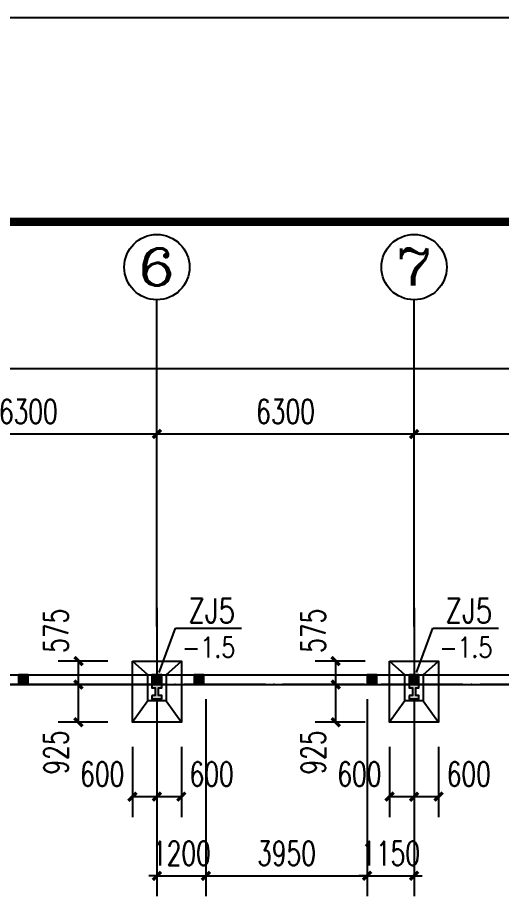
# Model space of a CAD drawing. Extents: x 37237700 to 37865026, y 138877 to 347670.
# Drawn here: x 37281786 to 37293633, y 326011 to 347670 of the extents above; entities that cross this region are included whole.
import ezdxf
from ezdxf.enums import TextEntityAlignment as Align

# ---------------------------------------------------------------- set-up
doc = ezdxf.new("R2010")
doc.units = 0
doc.header["$LTSCALE"] = 1000
doc.header["$MEASUREMENT"] = 0
doc.linetypes.add('ACAD_ISO04W100', pattern=[30.5, 24, -3, 0.5, -3])
doc.linetypes.add('DOTE', pattern=[2.42, 2, -0.2, 0.02, -0.2])
doc.layers.get('0').update_dxf_attribs({"linetype": 'CONTINUOUS'})
doc.layers.get('DEFPOINTS').update_dxf_attribs({"linetype": 'CONTINUOUS'})
for name, color, linetype in [('AXIS', 3, 'CONTINUOUS'), ('AXIS_TEXT', 7, 'CONTINUOUS'), ('COLUMN', 7, 'CONTINUOUS'), ('DOTE', 1, 'ACAD_ISO04W100'), ('PUB_DIM', 3, 'CONTINUOUS'), ('PUB_HATCH', 8, 'CONTINUOUS'), ('PUB_TITLE', 4, 'CONTINUOUS'), ('独立基础', 2, 'CONTINUOUS')]:
    doc.layers.add(name, color=color, linetype=linetype)
doc.styles.add('_TCH_AXIS', font='COMPLEX', dxfattribs={"bigfont": 'GBCBIG'})
doc.styles.add('_TCH_DIM_T3', font='SIMPLEX', dxfattribs={"width": 0.705882, "bigfont": 'GBCBIG'})
doc.styles.add('COMPLEX', font='COMPLEX')
doc.styles.add('DIM_FONT', font='SIMPLEX.shx', dxfattribs={"width": 0.8})
doc.dimstyles.new('_TCH_ARCH&&200', dxfattribs={"dimtxt": 595, "dimasz": 200, "dimexe": 500, "dimexo": 600, "dimgap": 252.5, "dimtad": 1, "dimdec": 0, "dimzin": 0, "dimdsep": 46, "dimtxsty": '_TCH_DIM_T3', "dimblk": 'ARCHTICK', "dimcen": 0.09, "dimclrt": 7, "dimazin": 2, "dimtfac": 1, "dimtdec": 0, "dimtix": 1, "dimtmove": 2, "dimatfit": 3, "dimfxl": 1, "dimtolj": 1, "dimtzin": 0, "dimarcsym": 0})

# ---------------------------------------------------------------- blocks, each defined once
blk = doc.blocks.new('_ArchTick')
at = {"color": 0, "linetype": 'ByBlock', "const_width": 0.4}
blk.add_lwpolyline([(-0.5, -0.5), (0.5, 0.5)], dxfattribs=at)
blk = doc.blocks.new('*D1137')
at = {"layer": 'DEFPOINTS', "color": 0}
for p in [(37290347, 331583), (37291497, 331583), (37291497, 326660)]:
    blk.add_point(p, dxfattribs=at)
at = {"layer": 'PUB_DIM', "color": 0, "lineweight": -2}
for p, q in [((37290347, 330983), (37290347, 326160)), ((37291497, 330983), (37291497, 326160)), ((37290347, 326660), (37290147, 326660)), ((37290347, 326660), (37291497, 326660)), ((37291497, 326660), (37291697, 326660))]:
    blk.add_line(p, q, dxfattribs=at)
at = {"layer": 'PUB_DIM', "color": 0, "lineweight": -2, "xscale": 200, "yscale": 200, "zscale": 200}
blk.add_blockref('_ArchTick', (37290347, 326660), dxfattribs=at)
at = {"layer": 'PUB_DIM', "color": 0, "lineweight": -2, "xscale": 200, "yscale": 200, "zscale": 200, "rotation": 180}
blk.add_blockref('_ArchTick', (37291497, 326660), dxfattribs=at)
at = {"layer": 'PUB_DIM', "color": 7, "insert": (37290922, 327210), "char_height": 595, "attachment_point": 5, "style": '_TCH_DIM_T3'}
blk.add_mtext('\\A1;1150', dxfattribs=at)
blk = doc.blocks.new('*D1138')
at = {"layer": 'DEFPOINTS', "color": 0}
for p in [(37286397, 331583), (37290347, 331583), (37290347, 326660)]:
    blk.add_point(p, dxfattribs=at)
at = {"layer": 'PUB_DIM', "color": 0, "lineweight": -2}
for p, q in [((37286397, 330983), (37286397, 326160)), ((37290347, 330983), (37290347, 326160)), ((37286397, 326660), (37290347, 326660))]:
    blk.add_line(p, q, dxfattribs=at)
at = {"layer": 'PUB_DIM', "color": 0, "lineweight": -2, "xscale": 200, "yscale": 200, "zscale": 200, "rotation": 180}
blk.add_blockref('_ArchTick', (37286397, 326660), dxfattribs=at)
at = {"layer": 'PUB_DIM', "color": 0, "lineweight": -2, "xscale": 200, "yscale": 200, "zscale": 200}
blk.add_blockref('_ArchTick', (37290347, 326660), dxfattribs=at)
at = {"layer": 'PUB_DIM', "color": 7, "insert": (37288372, 327210), "char_height": 595, "attachment_point": 5, "style": '_TCH_DIM_T3'}
blk.add_mtext('\\A1;3950', dxfattribs=at)
blk = doc.blocks.new('*D1139')
at = {"layer": 'DEFPOINTS', "color": 0}
for p in [(37285197, 331583), (37286397, 331583), (37286397, 326660)]:
    blk.add_point(p, dxfattribs=at)
at = {"layer": 'PUB_DIM', "color": 0, "lineweight": -2}
for p, q in [((37285197, 330983), (37285197, 326160)), ((37286397, 330983), (37286397, 326160)), ((37285197, 326660), (37284997, 326660)), ((37285197, 326660), (37286397, 326660)), ((37286397, 326660), (37286597, 326660))]:
    blk.add_line(p, q, dxfattribs=at)
at = {"layer": 'PUB_DIM', "color": 0, "lineweight": -2, "xscale": 200, "yscale": 200, "zscale": 200}
blk.add_blockref('_ArchTick', (37285197, 326660), dxfattribs=at)
at = {"layer": 'PUB_DIM', "color": 0, "lineweight": -2, "xscale": 200, "yscale": 200, "zscale": 200, "rotation": 180}
blk.add_blockref('_ArchTick', (37286397, 326660), dxfattribs=at)
at = {"layer": 'PUB_DIM', "color": 7, "insert": (37285797, 327210), "char_height": 595, "attachment_point": 5, "style": '_TCH_DIM_T3'}
blk.add_mtext('\\A1;1200', dxfattribs=at)
blk = doc.blocks.new('*D1253')
at = {"layer": 'DEFPOINTS', "color": 0}
for p in [(37290897, 330418), (37291497, 330418), (37291497, 328599)]:
    blk.add_point(p, dxfattribs=at)
at = {"layer": 'PUB_DIM', "color": 0, "lineweight": -2}
for p, q in [((37290897, 329818), (37290897, 328099)), ((37291497, 329818), (37291497, 328099)), ((37290897, 328599), (37291497, 328599))]:
    blk.add_line(p, q, dxfattribs=at)
at = {"layer": 'PUB_DIM', "color": 0, "lineweight": -2, "xscale": 200, "yscale": 200, "zscale": 200, "rotation": 180}
blk.add_blockref('_ArchTick', (37290897, 328599), dxfattribs=at)
at = {"layer": 'PUB_DIM', "color": 0, "lineweight": -2, "xscale": 200, "yscale": 200, "zscale": 200}
blk.add_blockref('_ArchTick', (37291497, 328599), dxfattribs=at)
at = {"layer": 'PUB_DIM', "color": 7, "insert": (37290157, 329149), "char_height": 595, "attachment_point": 5, "style": '_TCH_DIM_T3'}
blk.add_mtext('\\A1;600', dxfattribs=at)
blk = doc.blocks.new('*D1254')
at = {"layer": 'DEFPOINTS', "color": 0}
for p in [(37291497, 330418), (37292097, 330418), (37292097, 328599)]:
    blk.add_point(p, dxfattribs=at)
at = {"layer": 'PUB_DIM', "color": 0, "lineweight": -2}
for p, q in [((37291497, 329818), (37291497, 328099)), ((37292097, 329818), (37292097, 328099)), ((37291497, 328599), (37292097, 328599))]:
    blk.add_line(p, q, dxfattribs=at)
at = {"layer": 'PUB_DIM', "color": 0, "lineweight": -2, "xscale": 200, "yscale": 200, "zscale": 200, "rotation": 180}
blk.add_blockref('_ArchTick', (37291497, 328599), dxfattribs=at)
at = {"layer": 'PUB_DIM', "color": 0, "lineweight": -2, "xscale": 200, "yscale": 200, "zscale": 200}
blk.add_blockref('_ArchTick', (37292097, 328599), dxfattribs=at)
at = {"layer": 'PUB_DIM', "color": 7, "insert": (37292837, 329149), "char_height": 595, "attachment_point": 5, "style": '_TCH_DIM_T3'}
blk.add_mtext('\\A1;600', dxfattribs=at)
blk = doc.blocks.new('*D1255')
at = {"layer": 'DEFPOINTS', "color": 0}
for p in [(37289576, 331918), (37290897, 331918), (37290897, 331343)]:
    blk.add_point(p, dxfattribs=at)
at = {"layer": 'PUB_DIM', "color": 0, "lineweight": -2}
for p, q in [((37290297, 331918), (37289076, 331918)), ((37289576, 331343), (37289576, 331918)), ((37290297, 331343), (37289076, 331343))]:
    blk.add_line(p, q, dxfattribs=at)
at = {"layer": 'PUB_DIM', "color": 0, "lineweight": -2, "xscale": 200, "yscale": 200, "zscale": 200}
for p, rotation in [((37289576, 331918), 90), ((37289576, 331343), 270)]:
    blk.add_blockref('_ArchTick', p, dxfattribs=dict(at, rotation=rotation))
at = {"layer": 'PUB_DIM', "color": 7, "insert": (37289026, 332658), "char_height": 595, "attachment_point": 5, "rotation": 90, "style": '_TCH_DIM_T3'}
blk.add_mtext('\\A1;575', dxfattribs=at)
blk = doc.blocks.new('*D1256')
at = {"layer": 'DEFPOINTS', "color": 0}
for p in [(37289576, 331343), (37290897, 331343), (37290897, 330418)]:
    blk.add_point(p, dxfattribs=at)
at = {"layer": 'PUB_DIM', "color": 0, "lineweight": -2}
for p, q in [((37290297, 331343), (37289076, 331343)), ((37289576, 330418), (37289576, 331343)), ((37290297, 330418), (37289076, 330418))]:
    blk.add_line(p, q, dxfattribs=at)
at = {"layer": 'PUB_DIM', "color": 0, "lineweight": -2, "xscale": 200, "yscale": 200, "zscale": 200}
for p, rotation in [((37289576, 331343), 90), ((37289576, 330418), 270)]:
    blk.add_blockref('_ArchTick', p, dxfattribs=dict(at, rotation=rotation))
at = {"layer": 'PUB_DIM', "color": 7, "insert": (37289026, 329678), "char_height": 595, "attachment_point": 5, "rotation": 90, "style": '_TCH_DIM_T3'}
blk.add_mtext('\\A1;925', dxfattribs=at)
blk = doc.blocks.new('*D1261')
at = {"layer": 'DEFPOINTS', "color": 0}
for p in [(37284597, 330418), (37285197, 330418), (37285197, 328599)]:
    blk.add_point(p, dxfattribs=at)
at = {"layer": 'PUB_DIM', "color": 0, "lineweight": -2}
for p, q in [((37284597, 329818), (37284597, 328099)), ((37285197, 329818), (37285197, 328099)), ((37284597, 328599), (37285197, 328599))]:
    blk.add_line(p, q, dxfattribs=at)
at = {"layer": 'PUB_DIM', "color": 0, "lineweight": -2, "xscale": 200, "yscale": 200, "zscale": 200, "rotation": 180}
blk.add_blockref('_ArchTick', (37284597, 328599), dxfattribs=at)
at = {"layer": 'PUB_DIM', "color": 0, "lineweight": -2, "xscale": 200, "yscale": 200, "zscale": 200}
blk.add_blockref('_ArchTick', (37285197, 328599), dxfattribs=at)
at = {"layer": 'PUB_DIM', "color": 7, "insert": (37283857, 329149), "char_height": 595, "attachment_point": 5, "style": '_TCH_DIM_T3'}
blk.add_mtext('\\A1;600', dxfattribs=at)
blk = doc.blocks.new('*D1262')
at = {"layer": 'DEFPOINTS', "color": 0}
for p in [(37285197, 330418), (37285797, 330418), (37285797, 328599)]:
    blk.add_point(p, dxfattribs=at)
at = {"layer": 'PUB_DIM', "color": 0, "lineweight": -2}
for p, q in [((37285197, 329818), (37285197, 328099)), ((37285797, 329818), (37285797, 328099)), ((37285197, 328599), (37285797, 328599))]:
    blk.add_line(p, q, dxfattribs=at)
at = {"layer": 'PUB_DIM', "color": 0, "lineweight": -2, "xscale": 200, "yscale": 200, "zscale": 200, "rotation": 180}
blk.add_blockref('_ArchTick', (37285197, 328599), dxfattribs=at)
at = {"layer": 'PUB_DIM', "color": 0, "lineweight": -2, "xscale": 200, "yscale": 200, "zscale": 200}
blk.add_blockref('_ArchTick', (37285797, 328599), dxfattribs=at)
at = {"layer": 'PUB_DIM', "color": 7, "insert": (37286537, 329149), "char_height": 595, "attachment_point": 5, "style": '_TCH_DIM_T3'}
blk.add_mtext('\\A1;600', dxfattribs=at)
blk = doc.blocks.new('*D1263')
at = {"layer": 'DEFPOINTS', "color": 0}
for p in [(37283276, 331918), (37284597, 331918), (37284597, 331343)]:
    blk.add_point(p, dxfattribs=at)
at = {"layer": 'PUB_DIM', "color": 0, "lineweight": -2}
for p, q in [((37283997, 331918), (37282776, 331918)), ((37283276, 331343), (37283276, 331918)), ((37283997, 331343), (37282776, 331343))]:
    blk.add_line(p, q, dxfattribs=at)
at = {"layer": 'PUB_DIM', "color": 0, "lineweight": -2, "xscale": 200, "yscale": 200, "zscale": 200}
for p, rotation in [((37283276, 331918), 90), ((37283276, 331343), 270)]:
    blk.add_blockref('_ArchTick', p, dxfattribs=dict(at, rotation=rotation))
at = {"layer": 'PUB_DIM', "color": 7, "insert": (37282726, 332658), "char_height": 595, "attachment_point": 5, "rotation": 90, "style": '_TCH_DIM_T3'}
blk.add_mtext('\\A1;575', dxfattribs=at)
blk = doc.blocks.new('*D1264')
at = {"layer": 'DEFPOINTS', "color": 0}
for p in [(37283276, 331343), (37284597, 331343), (37284597, 330418)]:
    blk.add_point(p, dxfattribs=at)
at = {"layer": 'PUB_DIM', "color": 0, "lineweight": -2}
for p, q in [((37283997, 331343), (37282776, 331343)), ((37283276, 330418), (37283276, 331343)), ((37283997, 330418), (37282776, 330418))]:
    blk.add_line(p, q, dxfattribs=at)
at = {"layer": 'PUB_DIM', "color": 0, "lineweight": -2, "xscale": 200, "yscale": 200, "zscale": 200}
for p, rotation in [((37283276, 331343), 90), ((37283276, 330418), 270)]:
    blk.add_blockref('_ArchTick', p, dxfattribs=dict(at, rotation=rotation))
at = {"layer": 'PUB_DIM', "color": 7, "insert": (37282726, 329678), "char_height": 595, "attachment_point": 5, "rotation": 90, "style": '_TCH_DIM_T3'}
blk.add_mtext('\\A1;925', dxfattribs=at)
blk = doc.blocks.new('*D1544')
at = {"layer": 'AXIS', "color": 0, "lineweight": -2}
for p, q in [((37278897, 333078), (37278897, 337978)), ((37285197, 333078), (37285197, 337978)), ((37278897, 337478), (37285197, 337478))]:
    blk.add_line(p, q, dxfattribs=at)
at = {"layer": 'DEFPOINTS', "color": 0}
for p in [(37285197, 337478), (37278897, 332478), (37285197, 332478)]:
    blk.add_point(p, dxfattribs=at)
at = {"layer": 'AXIS', "color": 0, "lineweight": -2, "xscale": 200, "yscale": 200, "zscale": 200, "rotation": 180}
blk.add_blockref('_ArchTick', (37278897, 337478), dxfattribs=at)
at = {"layer": 'AXIS', "color": 0, "lineweight": -2, "xscale": 200, "yscale": 200, "zscale": 200}
blk.add_blockref('_ArchTick', (37285197, 337478), dxfattribs=at)
at = {"layer": 'AXIS', "color": 7, "insert": (37282047, 338028), "char_height": 595, "attachment_point": 5, "style": '_TCH_DIM_T3'}
blk.add_mtext('\\A1;6300', dxfattribs=at)
blk = doc.blocks.new('*D1545')
at = {"layer": 'AXIS', "color": 0, "lineweight": -2}
for p, q in [((37285197, 333078), (37285197, 337978)), ((37291497, 333078), (37291497, 337978)), ((37285197, 337478), (37291497, 337478))]:
    blk.add_line(p, q, dxfattribs=at)
at = {"layer": 'DEFPOINTS', "color": 0}
for p in [(37291497, 337478), (37285197, 332478), (37291497, 332478)]:
    blk.add_point(p, dxfattribs=at)
at = {"layer": 'AXIS', "color": 0, "lineweight": -2, "xscale": 200, "yscale": 200, "zscale": 200, "rotation": 180}
blk.add_blockref('_ArchTick', (37285197, 337478), dxfattribs=at)
at = {"layer": 'AXIS', "color": 0, "lineweight": -2, "xscale": 200, "yscale": 200, "zscale": 200}
blk.add_blockref('_ArchTick', (37291497, 337478), dxfattribs=at)
at = {"layer": 'AXIS', "color": 7, "insert": (37288347, 338028), "char_height": 595, "attachment_point": 5, "style": '_TCH_DIM_T3'}
blk.add_mtext('\\A1;6300', dxfattribs=at)
blk = doc.blocks.new('*D1546')
at = {"layer": 'AXIS', "color": 0, "lineweight": -2}
for p, q in [((37291497, 333078), (37291497, 337978)), ((37297797, 333078), (37297797, 337978)), ((37291497, 337478), (37297797, 337478))]:
    blk.add_line(p, q, dxfattribs=at)
at = {"layer": 'DEFPOINTS', "color": 0}
for p in [(37297797, 337478), (37291497, 332478), (37297797, 332478)]:
    blk.add_point(p, dxfattribs=at)
at = {"layer": 'AXIS', "color": 0, "lineweight": -2, "xscale": 200, "yscale": 200, "zscale": 200, "rotation": 180}
blk.add_blockref('_ArchTick', (37291497, 337478), dxfattribs=at)
at = {"layer": 'AXIS', "color": 0, "lineweight": -2, "xscale": 200, "yscale": 200, "zscale": 200}
blk.add_blockref('_ArchTick', (37297797, 337478), dxfattribs=at)
at = {"layer": 'AXIS', "color": 7, "insert": (37294647, 338028), "char_height": 595, "attachment_point": 5, "style": '_TCH_DIM_T3'}
blk.add_mtext('\\A1;6300', dxfattribs=at)
blk = doc.blocks.new('*D1548')
at = {"layer": 'AXIS', "color": 0, "lineweight": -2}
for p, q in [((37253697, 333078), (37253697, 339578)), ((37304097, 333078), (37304097, 339578)), ((37253697, 339078), (37304097, 339078))]:
    blk.add_line(p, q, dxfattribs=at)
at = {"layer": 'DEFPOINTS', "color": 0}
for p in [(37304097, 339078), (37253697, 332478), (37304097, 332478)]:
    blk.add_point(p, dxfattribs=at)
at = {"layer": 'AXIS', "color": 0, "lineweight": -2, "xscale": 200, "yscale": 200, "zscale": 200, "rotation": 180}
blk.add_blockref('_ArchTick', (37253697, 339078), dxfattribs=at)
at = {"layer": 'AXIS', "color": 0, "lineweight": -2, "xscale": 200, "yscale": 200, "zscale": 200}
blk.add_blockref('_ArchTick', (37304097, 339078), dxfattribs=at)
at = {"layer": 'AXIS', "color": 7, "insert": (37278897, 339628), "char_height": 595, "attachment_point": 5, "style": '_TCH_DIM_T3'}
blk.add_mtext('\\A1;50400', dxfattribs=at)
blk = doc.blocks.new('_AXISO')
blk.add_circle((0, 0), 0.5)
at = {"layer": 'AXIS_TEXT', "style": 'COMPLEX', "width": 1.041667}
blk.add_attdef('A', text='', height=0.56, dxfattribs=at).set_placement((-0.25, -0.28), (0.25, -0.28), align=Align.FIT)

msp = doc.modelspace()

# ---------------------------------------------------------------- hatches: boundary and pattern name
for points in [[(37285076.5, 331072.8), (37285076.5, 330992.8), (37285316.5, 330992.8), (37285316.5, 331072.8), (37285236.5, 331072.8), (37285236.5, 331262.8), (37285316.5, 331262.8), (37285316.5, 331342.8), (37285076.5, 331342.8), (37285076.5, 331262.8), (37285156.5, 331262.8), (37285156.5, 331072.8)], [(37291376.5, 331072.8), (37291376.5, 330992.8), (37291616.5, 330992.8), (37291616.5, 331072.8), (37291536.5, 331072.8), (37291536.5, 331262.8), (37291616.5, 331262.8), (37291616.5, 331342.8), (37291376.5, 331342.8), (37291376.5, 331262.8), (37291456.5, 331262.8), (37291456.5, 331072.8)]]:
    msp.add_hatch(color=256).paths.add_polyline_path(points)
at = {"layer": 'PUB_HATCH'}
for points in [[(37281806.5, 331582.8), (37281806.5, 331342.8), (37282046.5, 331342.8), (37282046.5, 331582.8)], [(37285076.5, 331582.8), (37285076.5, 331342.8), (37285316.5, 331342.8), (37285316.5, 331582.8)], [(37286346.5, 331582.8), (37286106.5, 331582.8), (37286106.5, 331342.8), (37286346.5, 331342.8)], [(37290586.5, 331582.8), (37290346.5, 331582.8), (37290346.5, 331342.8), (37290586.5, 331342.8)], [(37291376.5, 331582.8), (37291376.5, 331342.8), (37291616.5, 331342.8), (37291616.5, 331582.8)]]:
    msp.add_hatch(color=256, dxfattribs=at).paths.add_polyline_path(points)

# ---------------------------------------------------------------- linework, layer by layer
for p, q in [((37285256, 331640.5, 0), (37285656.3, 332720, 0)), ((37285656.3, 332720, 0), (37287266.4, 332720, 0)), ((37291556, 331640.5, 0), (37291956.3, 332720, 0)), ((37291956.3, 332720, 0), (37293566.4, 332720, 0))]:
    msp.add_line(p, q)
for points in [[(37253456.5, 331582.8), (37304336.5, 331582.8), (37304336.5, 258102.8), (37253456.5, 258102.8)], [(37253696.5, 331342.8), (37304096.5, 331342.8), (37304096.5, 258342.8), (37253696.5, 258342.8)]]:
    msp.add_lwpolyline(points, close=True)
for points in [[(37285076.5, 331072.8), (37285076.5, 330992.8), (37285316.5, 330992.8), (37285316.5, 331072.8), (37285236.5, 331072.8), (37285236.5, 331262.8), (37285316.5, 331262.8), (37285316.5, 331342.8), (37285076.5, 331342.8), (37285076.5, 331262.8), (37285156.5, 331262.8), (37285156.5, 331072.8), (37285076.5, 331072.8)], [(37291376.5, 331072.8), (37291376.5, 330992.8), (37291616.5, 330992.8), (37291616.5, 331072.8), (37291536.5, 331072.8), (37291536.5, 331262.8), (37291616.5, 331262.8), (37291616.5, 331342.8), (37291376.5, 331342.8), (37291376.5, 331262.8), (37291456.5, 331262.8), (37291456.5, 331072.8), (37291376.5, 331072.8)]]:
    msp.add_lwpolyline(points)
at = {"layer": 'AXIS'}
for p, q in [((37285196.5, 332762.4), (37285196.5, 340762.4)), ((37291496.5, 332762.4), (37291496.5, 340762.4))]:
    msp.add_line(p, q, dxfattribs=at)
at = {"layer": 'COLUMN'}
for p, q in [((37281806.5, 331582.8), (37281806.5, 331342.8)), ((37282046.5, 331582.8), (37281806.5, 331582.8)), ((37282046.5, 331342.8), (37282046.5, 331582.8)), ((37285076.5, 331582.8), (37285076.5, 331342.8)), ((37285316.5, 331582.8), (37285076.5, 331582.8)), ((37285316.5, 331342.8), (37285316.5, 331582.8)), ((37286346.5, 331582.8), (37286106.5, 331582.8)), ((37286106.5, 331582.8), (37286106.5, 331342.8)), ((37286346.5, 331342.8), (37286346.5, 331582.8)), ((37290586.5, 331582.8), (37290346.5, 331582.8)), ((37290346.5, 331582.8), (37290346.5, 331342.8)), ((37290586.5, 331342.8), (37290586.5, 331582.8)), ((37291376.5, 331582.8), (37291376.5, 331342.8)), ((37291616.5, 331582.8), (37291376.5, 331582.8)), ((37291616.5, 331342.8), (37291616.5, 331582.8)), ((37281806.5, 331342.8), (37282046.5, 331342.8)), ((37285076.5, 331342.8), (37285316.5, 331342.8)), ((37286106.5, 331342.8), (37286346.5, 331342.8)), ((37290346.5, 331342.8), (37290586.5, 331342.8)), ((37291376.5, 331342.8), (37291616.5, 331342.8))]:
    msp.add_line(p, q, dxfattribs=at)
at = {"layer": 'DOTE', "linetype": 'DOTE'}
for p, q in [((37285196.5, 333220.2), (37285196.5, 331342.8)), ((37291496.5, 333220.2), (37291496.5, 331342.8)), ((37307213.7, 331342.8), (37250862.5, 331342.8))]:
    msp.add_line(p, q, dxfattribs=at)
at = {"layer": 'PUB_TITLE'}
msp.add_lwpolyline([(37237700.2, 228870), (37321700.2, 228870), (37321700.2, 347670), (37237700.2, 347670)], close=True, dxfattribs=at)
at = {"layer": 'PUB_TITLE', "const_width": 200}
msp.add_lwpolyline([(37239700.2, 230870), (37319700.2, 230870), (37319700.2, 342670), (37239700.2, 342670)], close=True, dxfattribs=at)
at = {"layer": '独立基础'}
for p, q in [((37284971.5, 331582.8), (37284596.5, 331917.8)), ((37285421.5, 331582.8), (37285796.5, 331917.8)), ((37291271.5, 331582.8), (37290896.5, 331917.8)), ((37291721.5, 331582.8), (37292096.5, 331917.8)), ((37284971.5, 330942.8), (37284596.5, 330417.8)), ((37285421.5, 330942.8), (37285796.5, 330417.8)), ((37291271.5, 330942.8), (37290896.5, 330417.8)), ((37291721.5, 330942.8), (37292096.5, 330417.8))]:
    msp.add_line(p, q, dxfattribs=at)
for points in [[(37284596.5, 331917.8), (37285796.5, 331917.8), (37285796.5, 330417.8), (37284596.5, 330417.8)], [(37290896.5, 331917.8), (37292096.5, 331917.8), (37292096.5, 330417.8), (37290896.5, 330417.8)], [(37284971.5, 331582.8), (37285421.5, 331582.8), (37285421.5, 330942.8), (37284971.5, 330942.8)], [(37291271.5, 331582.8), (37291721.5, 331582.8), (37291721.5, 330942.8), (37291271.5, 330942.8)]]:
    msp.add_lwpolyline(points, close=True, dxfattribs=at)

# ---------------------------------------------------------------- block references
at = {"layer": 'AXIS'}
ref = msp.add_blockref('_AXISO', (37285196.5, 341562.4), dxfattribs=dict(at, xscale=1600, yscale=1600, zscale=1600))
ref.add_attrib('A', '6', dxfattribs={"layer": 'AXIS_TEXT', "height": 905.1, "style": '_TCH_AXIS', "width": 1.5}).set_placement((37284744, 341109.8), (37285649.1, 341109.8), align=Align.FIT)
ref = msp.add_blockref('_AXISO', (37291496.5, 341562.4), dxfattribs=dict(at, xscale=1600, yscale=1600, zscale=1600))
ref.add_attrib('A', '7', dxfattribs={"layer": 'AXIS_TEXT', "height": 905.1, "style": '_TCH_AXIS', "width": 1.5}).set_placement((37291044, 341109.8), (37291949.1, 341109.8), align=Align.FIT)

# ---------------------------------------------------------------- texts
at = {"style": 'DIM_FONT', "width": 0.8}
for s, height, p in [('ZJ5', 600, (37285962.9, 332851.9, 0)), ('ZJ5', 600, (37292262.9, 332851.9, 0)), ('-1.5', 500, (37285814.3, 332005.8, 0)), ('-1.5', 500, (37292114.3, 332005.8, 0))]:
    msp.add_text(s, height=height, dxfattribs=at).set_placement(p)

# ---------------------------------------------------------------- dimensions: what is measured, and where the dimension line sits
at = {"layer": 'AXIS'}
for p1, p2, distance, picture, middle in [((37253696.5, 332477.6), (37304096.5, 332477.6), 6600, '*D1548', (37278896.5, 339627.6)), ((37278896.5, 332477.6), (37285196.5, 332477.6), 5000, '*D1544', (37282046.5, 338027.6)), ((37285196.5, 332477.6), (37291496.5, 332477.6), 5000, '*D1545', (37288346.5, 338027.6)), ((37291496.5, 332477.6), (37297796.5, 332477.6), 5000, '*D1546', (37294646.5, 338027.6))]:
    dim = msp.add_aligned_dim(p1=p1, p2=p2, distance=distance, dimstyle='_TCH_ARCH&&200', dxfattribs=at)
    dim.commit()
    dim.dimension.update_dxf_attribs({"geometry": picture, "text_midpoint": middle})
at = {"layer": 'PUB_DIM'}
for base, p1, p2, angle, picture, middle in [((37283276.2, 331917.8), (37284596.5, 331342.8), (37284596.5, 331917.8), 90, '*D1263', (37282726.2, 332657.8)), ((37289576.2, 331917.8), (37290896.5, 331342.8), (37290896.5, 331917.8), 90, '*D1255', (37289026.2, 332657.8)), ((37283276.2, 331342.8), (37284596.5, 330417.8), (37284596.5, 331342.8), 90, '*D1264', (37282726.2, 329677.8)), ((37289576.2, 331342.8), (37290896.5, 330417.8), (37290896.5, 331342.8), 90, '*D1256', (37289026.2, 329677.8)), ((37285196.5, 328598.6), (37284596.5, 330417.8), (37285196.5, 330417.8), 0, '*D1261', (37283856.5, 329148.6)), ((37285796.5, 328598.6), (37285196.5, 330417.8), (37285796.5, 330417.8), 0, '*D1262', (37286536.5, 329148.6)), ((37291496.5, 328598.6), (37290896.5, 330417.8), (37291496.5, 330417.8), 0, '*D1253', (37290156.5, 329148.6)), ((37292096.5, 328598.6), (37291496.5, 330417.8), (37292096.5, 330417.8), 0, '*D1254', (37292836.5, 329148.6))]:
    dim = msp.add_linear_dim(base=base, p1=p1, p2=p2, angle=angle, dimstyle='_TCH_ARCH&&200', dxfattribs=at)
    dim.commit()
    dim.dimension.update_dxf_attribs({"geometry": picture, "text_midpoint": middle, "dimtype": 129})
for p1, p2, picture, middle in [((37285196.5, 331582.8), (37286396.5, 331582.8), '*D1139', (37285796.5, 327210.4)), ((37286396.5, 331582.8), (37290346.5, 331582.8), '*D1138', (37288371.5, 327210.4)), ((37290346.5, 331582.8), (37291496.5, 331582.8), '*D1137', (37290921.5, 327210.4))]:
    dim = msp.add_aligned_dim(p1=p1, p2=p2, distance=-4922.4, dimstyle='_TCH_ARCH&&200', dxfattribs=at)
    dim.commit()
    dim.dimension.update_dxf_attribs({"geometry": picture, "text_midpoint": middle})

doc.saveas('drawing.dxf')
